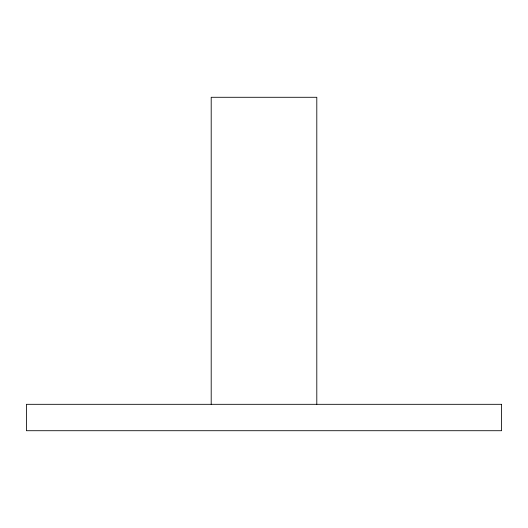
<?xml version="1.0" encoding="UTF-8"?>
<svg xmlns="http://www.w3.org/2000/svg" width="528" height="528" viewBox="0 0 528 528"><rect width="100%" height="100%" fill="white"/><g stroke="black" fill="none" stroke-linecap="round" stroke-linejoin="round"><path stroke-width="0.79" d="M316.8 404.316L316.8 97.284L211.2 97.284L211.2 404.316M501.6 404.316L26.4 404.316L26.4 430.716L501.6 430.716L501.6 404.316"/></g></svg>
